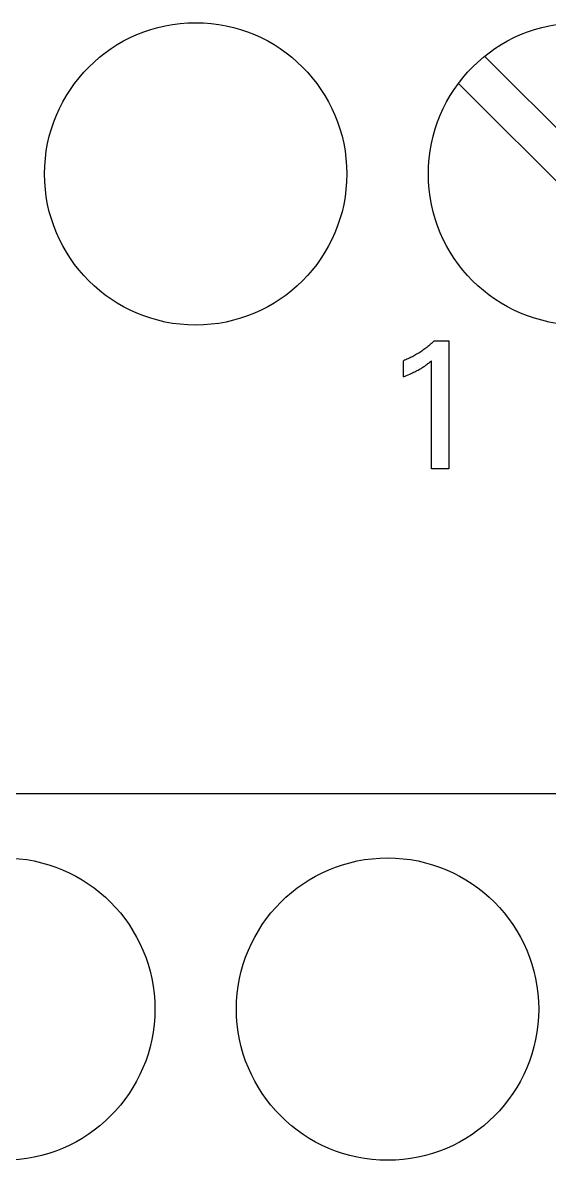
# Model space of a CAD drawing. Extents: x 0 to 420, y 0 to 297.
# Drawn here: x 174.26 to 181.23, y 166.15 to 181.2 of the extents above; entities that cross this region are included whole.
import ezdxf

# ---------------------------------------------------------------- set-up
doc = ezdxf.new("R2010")
doc.units = 0
doc.header["$LTSCALE"] = 23.1
doc.layers.add('10000_FRONT', color=7, linetype='CONTINUOUS')

msp = doc.modelspace()

# ---------------------------------------------------------------- linework, layer by layer
at = {"layer": '10000_FRONT', "color": 7, "linetype": 'CONTINUOUS'}
for p, q in [((183.174, 177.959), (180.382, 180.751)), ((180.039, 180.387), (182.817, 177.61)), ((179.707, 176.99), (179.695, 176.979)), ((179.707, 176.99), (179.9, 176.99)), ((179.9, 176.99), (179.9, 175.3)), ((179.516, 176.839), (179.503, 176.83)), ((179.53, 176.848), (179.516, 176.839)), ((179.543, 176.857), (179.53, 176.848)), ((179.557, 176.866), (179.543, 176.857)), ((179.57, 176.875), (179.557, 176.866)), ((179.583, 176.885), (179.57, 176.875)), ((179.596, 176.895), (179.583, 176.885)), ((179.609, 176.905), (179.596, 176.895)), ((179.622, 176.915), (179.609, 176.905)), ((179.634, 176.925), (179.622, 176.915)), ((179.647, 176.935), (179.634, 176.925)), ((179.659, 176.946), (179.647, 176.935)), ((179.671, 176.957), (179.659, 176.946)), ((179.683, 176.968), (179.671, 176.957)), ((179.695, 176.979), (179.683, 176.968)), ((179.315, 176.735), (179.3, 176.729)), ((179.3, 176.517), (179.3, 176.729)), ((179.33, 176.741), (179.315, 176.735)), ((179.345, 176.747), (179.33, 176.741)), ((179.36, 176.754), (179.345, 176.747)), ((179.375, 176.761), (179.36, 176.754)), ((179.389, 176.768), (179.375, 176.761)), ((179.404, 176.775), (179.389, 176.768)), ((179.418, 176.782), (179.404, 176.775)), ((179.433, 176.79), (179.418, 176.782)), ((179.447, 176.798), (179.433, 176.79)), ((179.461, 176.805), (179.447, 176.798)), ((179.475, 176.814), (179.461, 176.805)), ((179.489, 176.822), (179.475, 176.814)), ((179.503, 176.83), (179.489, 176.822)), ((179.613, 176.681), (179.624, 176.69)), ((179.624, 176.69), (179.636, 176.698)), ((179.636, 176.698), (179.654, 176.713)), ((179.654, 176.713), (179.672, 176.728)), ((179.672, 175.3), (179.672, 176.728)), ((179.342, 176.534), (179.363, 176.542)), ((179.363, 176.542), (179.384, 176.551)), ((179.384, 176.551), (179.404, 176.561)), ((179.404, 176.561), (179.42, 176.568)), ((179.42, 176.568), (179.435, 176.575)), ((179.435, 176.575), (179.45, 176.582)), ((179.45, 176.582), (179.465, 176.59)), ((179.465, 176.59), (179.48, 176.597)), ((179.48, 176.597), (179.494, 176.605)), ((179.494, 176.605), (179.507, 176.612)), ((179.507, 176.612), (179.52, 176.62)), ((179.52, 176.62), (179.533, 176.627)), ((179.533, 176.627), (179.545, 176.635)), ((179.545, 176.635), (179.558, 176.643)), ((179.558, 176.643), (179.57, 176.651)), ((179.57, 176.651), (179.581, 176.658)), ((179.581, 176.658), (179.591, 176.665)), ((179.591, 176.665), (179.602, 176.673)), ((179.602, 176.673), (179.613, 176.681)), ((179.3, 176.517), (179.321, 176.525)), ((179.321, 176.525), (179.342, 176.534)), ((179.9, 175.3), (179.672, 175.3)), ((193.3, 171), (159.8, 171))]:
    msp.add_line(p, q, dxfattribs=at)
for centre in [(176.55, 179.2), (181.63, 179.2), (174.01, 168.15), (179.09, 168.15)]:
    msp.add_circle(centre, 2, dxfattribs=at)

doc.saveas('drawing.dxf')
